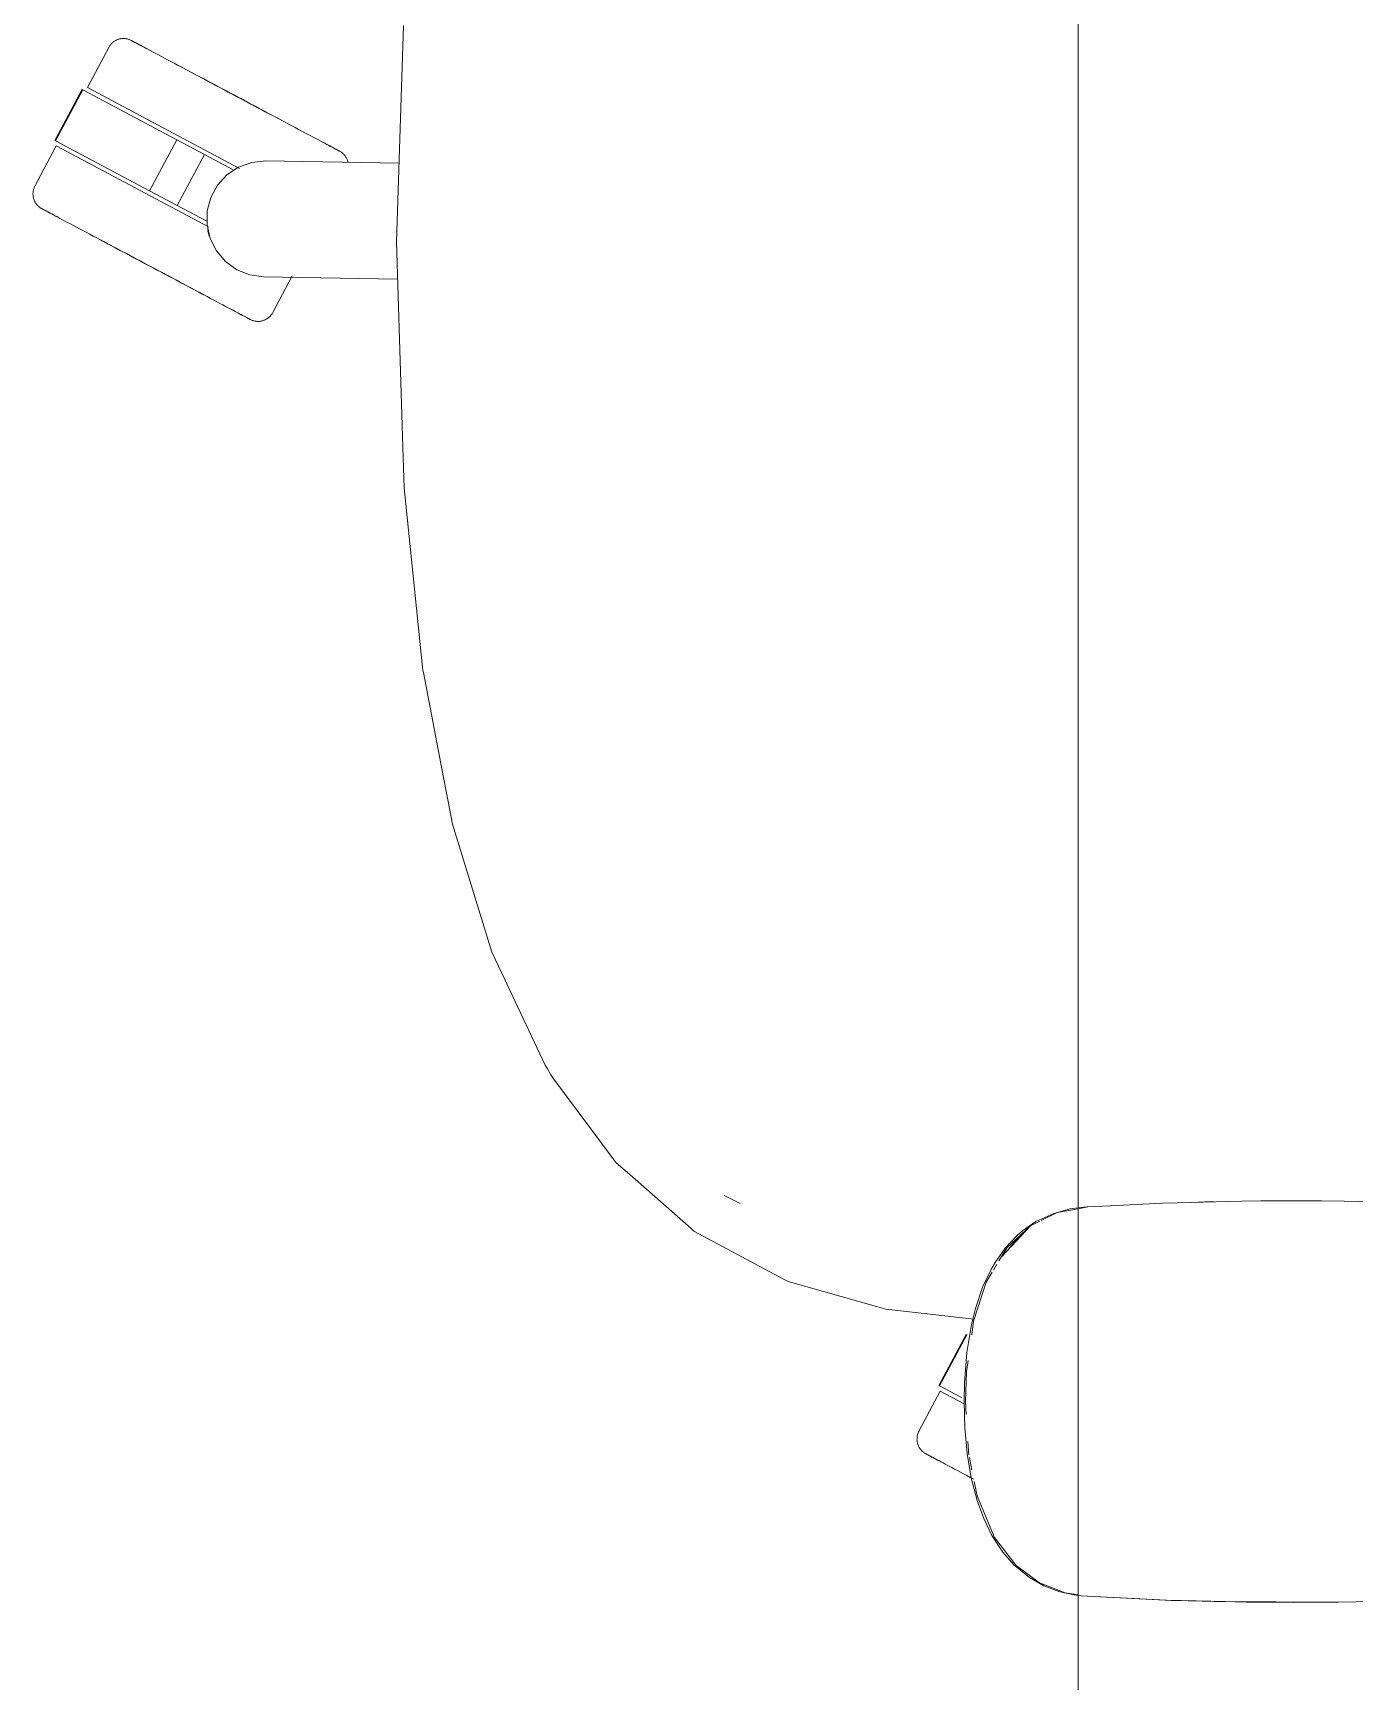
# Model space of a CAD drawing. Header units: millimetres. Extents: x 79795 to 317870, y -36033 to 97293.
# Drawn here: x 168351.4 to 168670.3, y 18240.3 to 18638.1 of the extents above; entities that cross this region are included whole.
import ezdxf

# ---------------------------------------------------------------- set-up
doc = ezdxf.new("R2010")
doc.units = ezdxf.units.MM
doc.header["$MEASUREMENT"] = 0
doc.layers.add('G-IMPT', color=8, linetype='CONTINUOUS', lineweight=9)
doc.layers.add('I-FURN', color=8, linetype='CONTINUOUS', lineweight=9)

msp = doc.modelspace()

# ---------------------------------------------------------------- linework, layer by layer
at = {"layer": 'G-IMPT'}
for p, q in [((168440.85, 18639.87), (168439.15, 18587.69)), ((168439.15, 18587.69), (168440.77, 18535.53)), ((168440.77, 18535.53), (168440.99, 18528.27)), ((168441.72, 18521.2), (168440.99, 18528.27)), ((168445.54, 18484.21), (168441.72, 18521.2)), ((168445.54, 18484.21), (168445.63, 18483.75)), ((168450.5, 18458.37), (168445.63, 18483.75)), ((168450.5, 18458.37), (168451.21, 18454.7)), ((168452.66, 18447.1), (168451.21, 18454.7)), ((168456.86, 18433.49), (168452.66, 18447.1)), ((168462.18, 18416.22), (168456.86, 18433.49)), ((168462.18, 18416.22), (168465.37, 18409.46)), ((168465.8, 18408.54), (168465.37, 18409.46)), ((168475.07, 18388.9), (168465.8, 18408.54)), ((168475.07, 18388.9), (168475.49, 18388.19)), ((168476.43, 18386.61), (168475.49, 18388.19)), ((168476.89, 18385.84), (168476.43, 18386.61)), ((168476.89, 18385.84), (168491.46, 18366.34)), ((168491.46, 18366.34), (168492.19, 18365.38)), ((168495.44, 18362.51), (168492.19, 18365.38)), ((168495.44, 18362.51), (168510.23, 18349.49)), ((168518.2, 18357.51), (168522.09, 18355.55)), ((168518.2, 18357.51), (168520.49, 18356.33)), ((168520.49, 18356.33), (168522.09, 18355.55)), ((168611.43, 18355.01), (168623.99, 18355.62)), ((168627.53, 18355.74), (168623.99, 18355.62)), ((168643.2, 18356.12), (168627.53, 18355.74)), ((168630.93, 18355.8), (168634.26, 18355.95)), ((168636.48, 18355.95), (168634.26, 18355.95)), ((168643.2, 18356.12), (168647.72, 18356.17)), ((168647.72, 18356.17), (168662.43, 18356.17)), ((168667.9, 18356.1), (168662.43, 18356.17)), ((168667.9, 18356.1), (168680.21, 18355.8)), ((168593.48, 18351.17), (168597.8, 18353.16)), ((168594.75, 18351.43), (168598.64, 18353.35)), ((168601.76, 18354.22), (168597.8, 18353.16)), ((168598.64, 18353.35), (168603.69, 18354.29)), ((168603.69, 18354.46), (168601.76, 18354.22)), ((168603.69, 18354.29), (168605.99, 18354.72)), ((168605.76, 18354.72), (168603.69, 18354.46)), ((168611.43, 18355.01), (168605.76, 18354.72)), ((168510.23, 18349.49), (168510.9, 18348.9)), ((168521.33, 18343.32), (168510.9, 18348.9)), ((168585.25, 18342.75), (168592.15, 18350.15)), ((168588.94, 18347.83), (168586.07, 18344.79)), ((168586.44, 18344.84), (168592.15, 18350.15)), ((168586.66, 18344.38), (168589.74, 18347.91)), ((168588.94, 18347.83), (168590.26, 18348.97)), ((168592.15, 18350.15), (168589.74, 18347.91)), ((168593.48, 18351.17), (168590.26, 18348.97)), ((168594.39, 18351.25), (168592.15, 18350.15)), ((168586.07, 18344.79), (168583.62, 18341.33)), ((168584.56, 18341.69), (168586.44, 18344.84)), ((168585.25, 18342.75), (168586.53, 18344.22)), ((168532.57, 18337.31), (168521.33, 18343.32)), ((168580.61, 18335.32), (168582.82, 18339.96)), ((168582.82, 18339.96), (168583.62, 18341.33)), ((168583.22, 18339.46), (168584.08, 18340.9)), ((168533.68, 18336.71), (168532.57, 18337.31)), ((168555.03, 18330.7), (168533.68, 18336.71)), ((168578.45, 18327.15), (168581.48, 18336.54)), ((168581.48, 18336.54), (168582.94, 18338.99)), ((168578.87, 18330.23), (168580.61, 18335.32)), ((168555.03, 18330.7), (168557.29, 18330.07)), ((168578.57, 18327.65), (168557.29, 18330.07)), ((168578.87, 18330.23), (168577.9, 18326.31)), ((168577.9, 18326.31), (168576.78, 18319.55)), ((168577.98, 18323.86), (168578.45, 18327.15)), ((168576.2, 18312.23), (168576.78, 18319.55)), ((168576.72, 18314.89), (168577.11, 18317.67)), ((168576.2, 18312.23), (168576.12, 18307.72)), ((168576.72, 18314.89), (168576.49, 18307.72)), ((168576.12, 18307.72), (168576.3, 18301.38)), ((168576.68, 18304.61), (168576.49, 18307.72)), ((168576.86, 18295.23), (168576.3, 18301.38)), ((168577.28, 18294.9), (168577.08, 18298.1)), ((168576.86, 18295.23), (168577.86, 18289.3)), ((168578.04, 18291.15), (168577.42, 18294.2)), ((168579.29, 18283.82), (168577.86, 18289.3)), ((168579.32, 18284.94), (168578.61, 18288.4)), ((168579.32, 18284.94), (168581.64, 18279.31)), ((168579.29, 18283.82), (168580.88, 18279.49)), ((168582.86, 18275.41), (168580.88, 18279.49)), ((168583.48, 18274.92), (168581.64, 18279.31)), ((168582.86, 18275.41), (168585.51, 18271.37)), ((168588.7, 18268.13), (168583.48, 18274.92)), ((168585.51, 18271.37), (168588.18, 18268.33)), ((168591.92, 18265.25), (168588.18, 18268.33)), ((168594.32, 18263.96), (168588.7, 18268.13)), ((168595.35, 18263.29), (168591.92, 18265.25)), ((168600.52, 18261.55), (168594.32, 18263.96)), ((168595.35, 18263.29), (168599, 18261.9)), ((168600.34, 18261.53), (168599, 18261.9)), ((168600.34, 18261.53), (168602.74, 18261.09)), ((168600.52, 18261.55), (168603.69, 18261.07)), ((168604.38, 18260.84), (168602.74, 18261.09)), ((168624.96, 18259.79), (168604.38, 18260.84)), ((168626.17, 18259.75), (168604.38, 18260.84)), ((168604.38, 18260.84), (168605.99, 18260.72)), ((168626.17, 18259.75), (168605.99, 18260.72)), ((168646.36, 18259.28), (168624.96, 18259.79)), ((168636.52, 18259.44), (168624.96, 18259.79)), ((168624.96, 18259.79), (168626.17, 18259.75)), ((168646.36, 18259.28), (168626.17, 18259.75)), ((168666.54, 18259.33), (168636.52, 18259.44)), ((168646.36, 18259.28), (168636.52, 18259.44)), ((168636.52, 18259.44), (168655.75, 18259.24)), ((168644.32, 18259.3), (168642.41, 18259.37)), ((168647.26, 18259.33), (168644.32, 18259.3)), ((168666.54, 18259.33), (168646.36, 18259.28)), ((168666.54, 18259.33), (168655.75, 18259.24)), ((168666.54, 18259.33), (168674.96, 18259.49))]:
    msp.add_line(p, q, dxfattribs=at)
at = {"layer": 'I-FURN'}
for p, q in [((168603.69, 17787.72), (168603.69, 19387.72)), ((168603.69, 19387.72), (168603.69, 17787.72)), ((168369.7, 18634.62), (168364.55, 18624.93)), ((168369.7, 18634.62), (168369.78, 18634.76)), ((168369.78, 18634.76), (168369.86, 18634.9)), ((168369.86, 18634.9), (168369.95, 18635.03)), ((168369.95, 18635.03), (168370.05, 18635.16)), ((168370.05, 18635.16), (168370.15, 18635.29)), ((168370.15, 18635.29), (168370.25, 18635.41)), ((168370.25, 18635.41), (168370.36, 18635.53)), ((168370.36, 18635.53), (168370.47, 18635.64)), ((168370.47, 18635.64), (168370.59, 18635.75)), ((168370.59, 18635.75), (168370.72, 18635.86)), ((168370.72, 18635.86), (168370.84, 18635.95)), ((168370.84, 18635.95), (168370.97, 18636.05)), ((168370.97, 18636.05), (168371.11, 18636.14)), ((168371.11, 18636.14), (168371.25, 18636.22)), ((168371.25, 18636.22), (168371.39, 18636.3)), ((168371.39, 18636.3), (168371.53, 18636.37)), ((168371.53, 18636.37), (168371.68, 18636.44)), ((168371.68, 18636.44), (168371.83, 18636.5)), ((168371.83, 18636.5), (168371.98, 18636.55)), ((168371.98, 18636.55), (168372.14, 18636.6)), ((168372.14, 18636.6), (168372.29, 18636.64)), ((168372.29, 18636.64), (168372.45, 18636.67)), ((168372.45, 18636.67), (168372.61, 18636.7)), ((168372.61, 18636.7), (168372.77, 18636.73)), ((168372.77, 18636.73), (168372.93, 18636.74)), ((168372.93, 18636.74), (168373.09, 18636.75)), ((168373.09, 18636.75), (168373.25, 18636.76)), ((168373.25, 18636.76), (168373.41, 18636.75)), ((168373.41, 18636.75), (168373.57, 18636.74)), ((168373.57, 18636.74), (168373.73, 18636.73)), ((168373.73, 18636.73), (168373.89, 18636.71)), ((168373.89, 18636.71), (168374.05, 18636.68)), ((168374.05, 18636.68), (168374.21, 18636.64)), ((168374.21, 18636.64), (168374.36, 18636.6)), ((168374.36, 18636.6), (168374.52, 18636.55)), ((168374.52, 18636.55), (168374.67, 18636.5)), ((168374.67, 18636.5), (168374.82, 18636.44)), ((168374.82, 18636.44), (168374.97, 18636.38)), ((168374.97, 18636.38), (168375.11, 18636.31)), ((168375.11, 18636.31), (168375.15, 18636.29)), ((168375.15, 18636.29), (168375.17, 18636.27)), ((168375.16, 18636.28), (168375.15, 18636.29)), ((168375.2, 18636.26), (168375.16, 18636.28)), ((168375.17, 18636.27), (168375.23, 18636.24)), ((168375.28, 18636.22), (168375.2, 18636.26)), ((168375.23, 18636.24), (168375.33, 18636.19)), ((168375.4, 18636.15), (168375.28, 18636.22)), ((168375.33, 18636.19), (168375.47, 18636.11)), ((168375.56, 18636.07), (168375.4, 18636.15)), ((168375.47, 18636.11), (168375.65, 18636.02)), ((168375.76, 18635.96), (168375.56, 18636.07)), ((168375.65, 18636.02), (168375.87, 18635.9)), ((168376, 18635.83), (168375.76, 18635.96)), ((168375.87, 18635.9), (168376.13, 18635.76)), ((168376.28, 18635.68), (168376, 18635.83)), ((168376.13, 18635.76), (168376.43, 18635.61)), ((168376.6, 18635.51), (168376.28, 18635.68)), ((168376.43, 18635.61), (168376.76, 18635.43)), ((168376.96, 18635.32), (168376.6, 18635.51)), ((168376.76, 18635.43), (168377.13, 18635.23)), ((168377.35, 18635.11), (168376.96, 18635.32)), ((168377.13, 18635.23), (168377.54, 18635.01)), ((168377.78, 18634.89), (168377.35, 18635.11)), ((168377.54, 18635.01), (168377.99, 18634.77)), ((168378.25, 18634.64), (168377.78, 18634.89)), ((168377.99, 18634.77), (168378.47, 18634.52)), ((168378.75, 18634.37), (168378.25, 18634.64)), ((168378.47, 18634.52), (168378.99, 18634.24)), ((168379.28, 18634.09), (168378.75, 18634.37)), ((168378.99, 18634.24), (168379.54, 18633.95)), ((168379.85, 18633.79), (168379.28, 18634.09)), ((168379.54, 18633.95), (168380.12, 18633.64)), ((168380.45, 18633.47), (168379.85, 18633.79)), ((168381.09, 18633.13), (168380.45, 18633.47)), ((168381.75, 18632.78), (168381.09, 18633.13)), ((168382.44, 18632.41), (168381.75, 18632.78)), ((168383.17, 18632.02), (168382.44, 18632.41)), ((168383.92, 18631.62), (168383.17, 18632.02)), ((168384.69, 18631.21), (168383.92, 18631.62)), ((168385.49, 18630.79), (168384.69, 18631.21)), ((168386.32, 18630.35), (168385.49, 18630.79)), ((168385.87, 18630.58), (168386.71, 18630.14)), ((168387.17, 18629.9), (168386.32, 18630.35)), ((168386.71, 18630.14), (168387.56, 18629.69)), ((168388.03, 18629.43), (168387.17, 18629.9)), ((168387.56, 18629.69), (168388.44, 18629.22)), ((168388.92, 18628.96), (168388.03, 18629.43)), ((168388.44, 18629.22), (168389.34, 18628.74)), ((168389.83, 18628.48), (168388.92, 18628.96)), ((168389.34, 18628.74), (168390.25, 18628.26)), ((168390.75, 18627.99), (168389.83, 18628.48)), ((168390.25, 18628.26), (168391.18, 18627.76)), ((168391.69, 18627.49), (168390.75, 18627.99)), ((168391.18, 18627.76), (168392.12, 18627.26)), ((168392.64, 18626.99), (168391.69, 18627.49)), ((168392.12, 18627.26), (168393.08, 18626.75)), ((168393.6, 18626.47), (168392.64, 18626.99)), ((168393.08, 18626.75), (168394.05, 18626.24)), ((168394.58, 18625.96), (168393.6, 18626.47)), ((168394.05, 18626.24), (168395.03, 18625.72)), ((168363.26, 18624.49), (168356.68, 18612.13)), ((168356.85, 18612.04), (168363.43, 18624.4)), ((168363.43, 18624.4), (168386.13, 18612.32)), ((168401.3, 18605.39), (168364.55, 18624.93)), ((168395.56, 18625.43), (168394.58, 18625.96)), ((168395.03, 18625.72), (168396.01, 18625.19)), ((168396.55, 18624.91), (168395.56, 18625.43)), ((168396.01, 18625.19), (168397.01, 18624.66)), ((168397.55, 18624.38), (168396.55, 18624.91)), ((168397.01, 18624.66), (168398.01, 18624.13)), ((168398.55, 18623.84), (168397.55, 18624.38)), ((168398.01, 18624.13), (168399.01, 18623.6)), ((168399.55, 18623.31), (168398.55, 18623.84)), ((168399.01, 18623.6), (168400.02, 18623.06)), ((168400.56, 18622.78), (168399.55, 18623.31)), ((168400.02, 18623.06), (168401.02, 18622.53)), ((168401.56, 18622.24), (168400.56, 18622.78)), ((168401.02, 18622.53), (168402.03, 18622)), ((168402.57, 18621.71), (168401.56, 18622.24)), ((168402.03, 18622), (168403.03, 18621.46)), ((168403.57, 18621.18), (168402.57, 18621.71)), ((168403.03, 18621.46), (168404.02, 18620.93)), ((168404.56, 18620.65), (168403.57, 18621.18)), ((168404.02, 18620.93), (168405.01, 18620.41)), ((168405.55, 18620.12), (168404.56, 18620.65)), ((168405.01, 18620.41), (168406, 18619.88)), ((168406.53, 18619.6), (168405.55, 18620.12)), ((168406, 18619.88), (168406.97, 18619.36)), ((168407.49, 18619.09), (168406.53, 18619.6)), ((168406.97, 18619.36), (168407.94, 18618.85)), ((168408.45, 18618.58), (168407.49, 18619.09)), ((168407.94, 18618.85), (168408.89, 18618.35)), ((168409.4, 18618.08), (168408.45, 18618.58)), ((168408.89, 18618.35), (168409.83, 18617.85)), ((168410.33, 18617.58), (168409.4, 18618.08)), ((168409.83, 18617.85), (168410.75, 18617.36)), ((168411.24, 18617.1), (168410.33, 18617.58)), ((168410.75, 18617.36), (168411.65, 18616.88)), ((168412.13, 18616.62), (168411.24, 18617.1)), ((168413.01, 18616.15), (168412.13, 18616.62)), ((168413.87, 18615.7), (168413.01, 18616.15)), ((168414.7, 18615.25), (168413.87, 18615.7)), ((168415.52, 18614.82), (168414.7, 18615.25)), ((168416.3, 18614.4), (168415.52, 18614.82)), ((168417.07, 18614), (168416.3, 18614.4)), ((168357.04, 18610.81), (168351.89, 18601.12)), ((168379.56, 18599.96), (168356.85, 18612.04)), ((168393.76, 18591.28), (168357.04, 18610.81)), ((168379.56, 18599.96), (168386.13, 18612.32)), ((168386.13, 18612.32), (168392.78, 18608.79)), ((168417.8, 18613.61), (168417.07, 18614)), ((168418.51, 18613.23), (168417.8, 18613.61)), ((168419.19, 18612.87), (168418.51, 18613.23)), ((168419.83, 18612.53), (168419.19, 18612.87)), ((168420.45, 18612.2), (168419.83, 18612.53)), ((168421.03, 18611.89), (168420.45, 18612.2)), ((168420.72, 18612.05), (168421.29, 18611.75)), ((168421.58, 18611.6), (168421.03, 18611.89)), ((168421.29, 18611.75), (168421.83, 18611.47)), ((168422.1, 18611.32), (168421.58, 18611.6)), ((168421.83, 18611.47), (168422.33, 18611.2)), ((168422.58, 18611.06), (168422.1, 18611.32)), ((168422.33, 18611.2), (168422.79, 18610.95)), ((168423.03, 18610.83), (168422.58, 18611.06)), ((168422.79, 18610.95), (168423.22, 18610.72)), ((168423.44, 18610.61), (168423.03, 18610.83)), ((168423.22, 18610.72), (168423.62, 18610.52)), ((168423.81, 18610.41), (168423.44, 18610.61)), ((168423.62, 18610.52), (168423.97, 18610.33)), ((168424.15, 18610.23), (168423.81, 18610.41)), ((168423.97, 18610.33), (168424.29, 18610.16)), ((168424.45, 18610.07), (168424.15, 18610.23)), ((168424.29, 18610.16), (168424.57, 18610.01)), ((168386.2, 18596.43), (168392.78, 18608.79)), ((168392.78, 18608.79), (168399.92, 18604.99)), ((168401.05, 18605.72), (168404.22, 18606.86)), ((168404.22, 18606.86), (168407.58, 18607.21)), ((168407.58, 18607.21), (168439.77, 18606.65)), ((168424.7, 18609.94), (168424.45, 18610.07)), ((168424.57, 18610.01), (168424.81, 18609.88)), ((168424.92, 18609.82), (168424.7, 18609.94)), ((168424.81, 18609.88), (168425.01, 18609.77)), ((168425.1, 18609.72), (168424.92, 18609.82)), ((168425.01, 18609.77), (168425.17, 18609.69)), ((168425.24, 18609.65), (168425.1, 18609.72)), ((168425.17, 18609.69), (168425.29, 18609.62)), ((168425.34, 18609.6), (168425.24, 18609.65)), ((168425.29, 18609.62), (168425.38, 18609.58)), ((168425.4, 18609.56), (168425.34, 18609.6)), ((168425.38, 18609.58), (168425.42, 18609.56)), ((168425.42, 18609.55), (168425.4, 18609.56)), ((168425.42, 18609.56), (168425.42, 18609.55)), ((168425.42, 18609.55), (168425.57, 18609.48)), ((168425.57, 18609.48), (168425.7, 18609.39)), ((168425.7, 18609.39), (168425.84, 18609.3)), ((168425.84, 18609.3), (168425.97, 18609.21)), ((168425.97, 18609.21), (168426.09, 18609.11)), ((168426.09, 18609.11), (168426.22, 18609)), ((168426.22, 18609), (168426.33, 18608.89)), ((168426.33, 18608.89), (168426.45, 18608.78)), ((168426.45, 18608.78), (168426.56, 18608.66)), ((168426.56, 18608.66), (168426.66, 18608.54)), ((168426.66, 18608.54), (168426.76, 18608.41)), ((168426.76, 18608.41), (168426.85, 18608.28)), ((168426.85, 18608.28), (168426.94, 18608.14)), ((168426.94, 18608.14), (168427.03, 18608.01)), ((168427.03, 18608.01), (168427.1, 18607.86)), ((168427.1, 18607.86), (168427.17, 18607.72)), ((168427.17, 18607.72), (168427.24, 18607.57)), ((168427.24, 18607.57), (168427.3, 18607.42)), ((168427.3, 18607.42), (168427.36, 18607.27)), ((168427.36, 18607.27), (168427.4, 18607.12)), ((168427.4, 18607.12), (168427.44, 18606.96)), ((168427.44, 18606.96), (168427.48, 18606.8)), ((168395.96, 18601.37), (168398.24, 18603.85)), ((168398.24, 18603.85), (168401.05, 18605.72)), ((168351.42, 18599.38), (168351.43, 18599.54)), ((168351.42, 18599.22), (168351.42, 18599.38)), ((168351.42, 18599.06), (168351.42, 18599.22)), ((168351.43, 18598.9), (168351.42, 18599.06)), ((168351.43, 18599.54), (168351.44, 18599.7)), ((168351.45, 18598.74), (168351.43, 18598.9)), ((168351.44, 18599.7), (168351.47, 18599.86)), ((168351.47, 18598.58), (168351.45, 18598.74)), ((168351.47, 18599.86), (168351.49, 18600.02)), ((168351.5, 18598.42), (168351.47, 18598.58)), ((168351.49, 18600.02), (168351.53, 18600.18)), ((168351.53, 18598.26), (168351.5, 18598.42)), ((168351.53, 18600.18), (168351.57, 18600.33)), ((168351.58, 18598.11), (168351.53, 18598.26)), ((168351.57, 18600.33), (168351.62, 18600.49)), ((168351.62, 18600.49), (168351.67, 18600.64)), ((168351.67, 18600.64), (168351.73, 18600.79)), ((168351.73, 18600.79), (168351.8, 18600.94)), ((168351.8, 18600.94), (168351.87, 18601.08)), ((168351.87, 18601.08), (168351.89, 18601.12)), ((168386.2, 18596.43), (168379.56, 18599.96)), ((168393.48, 18595.15), (168394.34, 18598.41)), ((168394.34, 18598.41), (168395.96, 18601.37)), ((168351.62, 18597.95), (168351.58, 18598.11)), ((168351.68, 18597.8), (168351.62, 18597.95)), ((168351.74, 18597.65), (168351.68, 18597.8)), ((168351.8, 18597.5), (168351.74, 18597.65)), ((168351.88, 18597.36), (168351.8, 18597.5)), ((168351.95, 18597.22), (168351.88, 18597.36)), ((168352.04, 18597.08), (168351.95, 18597.22)), ((168352.12, 18596.95), (168352.04, 18597.08)), ((168352.22, 18596.81), (168352.12, 18596.95)), ((168352.32, 18596.69), (168352.22, 18596.81)), ((168352.42, 18596.56), (168352.32, 18596.69)), ((168352.53, 18596.45), (168352.42, 18596.56)), ((168352.64, 18596.33), (168352.53, 18596.45)), ((168352.76, 18596.22), (168352.64, 18596.33)), ((168352.88, 18596.12), (168352.76, 18596.22)), ((168353.01, 18596.02), (168352.88, 18596.12)), ((168353.14, 18595.92), (168353.01, 18596.02)), ((168353.28, 18595.83), (168353.14, 18595.92)), ((168353.41, 18595.75), (168353.28, 18595.83)), ((168353.55, 18595.67), (168353.41, 18595.75)), ((168353.56, 18595.67), (168353.55, 18595.67)), ((168353.55, 18595.67), (168353.57, 18595.66)), ((168353.6, 18595.64), (168353.56, 18595.67)), ((168353.57, 18595.66), (168353.63, 18595.63)), ((168353.68, 18595.6), (168353.6, 18595.64)), ((168353.63, 18595.63), (168353.73, 18595.57)), ((168353.81, 18595.54), (168353.68, 18595.6)), ((168353.73, 18595.57), (168353.88, 18595.5)), ((168353.97, 18595.45), (168353.81, 18595.54)), ((168353.88, 18595.5), (168354.06, 18595.4)), ((168354.17, 18595.34), (168353.97, 18595.45)), ((168354.06, 18595.4), (168354.27, 18595.29)), ((168354.41, 18595.21), (168354.17, 18595.34)), ((168354.27, 18595.29), (168354.53, 18595.15)), ((168354.69, 18595.07), (168354.41, 18595.21)), ((168354.53, 18595.15), (168354.83, 18594.99)), ((168355.01, 18594.9), (168354.69, 18595.07)), ((168354.83, 18594.99), (168355.17, 18594.81)), ((168355.36, 18594.71), (168355.01, 18594.9)), ((168355.17, 18594.81), (168355.54, 18594.61)), ((168355.76, 18594.5), (168355.36, 18594.71)), ((168355.54, 18594.61), (168355.95, 18594.4)), ((168356.18, 18594.27), (168355.76, 18594.5)), ((168355.95, 18594.4), (168356.39, 18594.16)), ((168356.65, 18594.02), (168356.18, 18594.27)), ((168393.35, 18592.63), (168386.2, 18596.43)), ((168393.42, 18591.77), (168393.48, 18595.15)), ((168356.39, 18594.16), (168356.88, 18593.9)), ((168357.15, 18593.76), (168356.65, 18594.02)), ((168356.88, 18593.9), (168357.39, 18593.63)), ((168357.69, 18593.47), (168357.15, 18593.76)), ((168357.39, 18593.63), (168357.94, 18593.33)), ((168358.26, 18593.17), (168357.69, 18593.47)), ((168357.94, 18593.33), (168358.53, 18593.02)), ((168358.53, 18593.02), (168359.15, 18592.7)), ((168359.15, 18592.7), (168359.79, 18592.35)), ((168359.79, 18592.35), (168360.47, 18591.99)), ((168360.47, 18591.99), (168361.18, 18591.62)), ((168361.18, 18591.62), (168361.91, 18591.22)), ((168361.91, 18591.22), (168362.68, 18590.82)), ((168362.68, 18590.82), (168363.46, 18590.4)), ((168363.46, 18590.4), (168364.27, 18589.97)), ((168394.17, 18588.49), (168393.42, 18591.77)), ((168364.27, 18589.97), (168365.11, 18589.53)), ((168365.11, 18589.53), (168365.97, 18589.07)), ((168365.97, 18589.07), (168366.84, 18588.6)), ((168366.84, 18588.6), (168367.74, 18588.13)), ((168368.23, 18587.87), (168367.32, 18588.35)), ((168367.74, 18588.13), (168368.65, 18587.64)), ((168369.15, 18587.38), (168368.23, 18587.87)), ((168368.65, 18587.64), (168369.58, 18587.15)), ((168370.09, 18586.88), (168369.15, 18587.38)), ((168369.58, 18587.15), (168370.53, 18586.64)), ((168371.04, 18586.37), (168370.09, 18586.88)), ((168370.53, 18586.64), (168371.48, 18586.14)), ((168372.01, 18585.86), (168371.04, 18586.37)), ((168395.68, 18585.47), (168394.17, 18588.49)), ((168371.48, 18586.14), (168372.45, 18585.62)), ((168372.98, 18585.34), (168372.01, 18585.86)), ((168372.45, 18585.62), (168373.43, 18585.1)), ((168373.96, 18584.82), (168372.98, 18585.34)), ((168373.43, 18585.1), (168374.42, 18584.58)), ((168374.95, 18584.29), (168373.96, 18584.82)), ((168374.42, 18584.58), (168375.41, 18584.05)), ((168375.95, 18583.76), (168374.95, 18584.29)), ((168375.41, 18584.05), (168376.41, 18583.52)), ((168376.95, 18583.23), (168375.95, 18583.76)), ((168376.41, 18583.52), (168377.41, 18582.98)), ((168377.96, 18582.69), (168376.95, 18583.23)), ((168377.41, 18582.98), (168378.42, 18582.45)), ((168378.96, 18582.16), (168377.96, 18582.69)), ((168378.42, 18582.45), (168379.43, 18581.91)), ((168397.87, 18582.91), (168395.68, 18585.47)), ((168400.62, 18580.94), (168397.87, 18582.91)), ((168379.97, 18581.63), (168378.96, 18582.16)), ((168379.43, 18581.91), (168380.43, 18581.38)), ((168380.97, 18581.09), (168379.97, 18581.63)), ((168380.43, 18581.38), (168381.43, 18580.85)), ((168381.97, 18580.56), (168380.97, 18581.09)), ((168381.43, 18580.85), (168382.43, 18580.32)), ((168382.96, 18580.03), (168381.97, 18580.56)), ((168382.43, 18580.32), (168383.42, 18579.79)), ((168383.95, 18579.51), (168382.96, 18580.03)), ((168383.42, 18579.79), (168384.4, 18579.27)), ((168384.93, 18578.99), (168383.95, 18579.51)), ((168384.4, 18579.27), (168385.38, 18578.75)), ((168385.9, 18578.47), (168384.93, 18578.99)), ((168385.38, 18578.75), (168386.34, 18578.24)), ((168386.86, 18577.96), (168385.9, 18578.47)), ((168403.75, 18579.69), (168400.62, 18580.94)), ((168407.09, 18579.23), (168403.75, 18579.69)), ((168439.43, 18578.66), (168407.09, 18579.23)), ((168409.28, 18570.6), (168413.98, 18579.45)), ((168386.34, 18578.24), (168387.29, 18577.73)), ((168387.8, 18577.46), (168386.86, 18577.96)), ((168387.29, 18577.73), (168388.23, 18577.23)), ((168388.73, 18576.97), (168387.8, 18577.46)), ((168388.23, 18577.23), (168389.15, 18576.74)), ((168389.64, 18576.48), (168388.73, 18576.97)), ((168389.15, 18576.74), (168390.06, 18576.26)), ((168390.54, 18576), (168389.64, 18576.48)), ((168390.06, 18576.26), (168390.95, 18575.79)), ((168391.42, 18575.54), (168390.54, 18576)), ((168390.95, 18575.79), (168391.81, 18575.33)), ((168392.27, 18575.08), (168391.42, 18575.54)), ((168391.81, 18575.33), (168392.66, 18574.88)), ((168393.11, 18574.64), (168392.27, 18575.08)), ((168392.66, 18574.88), (168393.48, 18574.44)), ((168393.48, 18574.44), (168394.29, 18574.01)), ((168394.29, 18574.01), (168395.06, 18573.6)), ((168395.06, 18573.6), (168395.81, 18573.2)), ((168395.81, 18573.2), (168396.53, 18572.82)), ((168396.53, 18572.82), (168397.23, 18572.45)), ((168397.23, 18572.45), (168397.89, 18572.09)), ((168397.89, 18572.09), (168398.52, 18571.76)), ((168398.52, 18571.76), (168399.13, 18571.44)), ((168399.44, 18571.27), (168398.85, 18571.58)), ((168399.13, 18571.44), (168399.7, 18571.14)), ((168399.99, 18570.98), (168399.44, 18571.27)), ((168399.7, 18571.14), (168400.23, 18570.85)), ((168400.51, 18570.7), (168399.99, 18570.98)), ((168400.23, 18570.85), (168400.73, 18570.58)), ((168400.99, 18570.45), (168400.51, 18570.7)), ((168400.73, 18570.58), (168401.2, 18570.34)), ((168401.43, 18570.21), (168400.99, 18570.45)), ((168409.2, 18570.46), (168409.12, 18570.33)), ((168409.28, 18570.6), (168409.2, 18570.46)), ((168401.2, 18570.34), (168401.63, 18570.11)), ((168401.84, 18569.99), (168401.43, 18570.21)), ((168401.63, 18570.11), (168402.02, 18569.9)), ((168402.22, 18569.79), (168401.84, 18569.99)), ((168402.02, 18569.9), (168402.38, 18569.71)), ((168402.55, 18569.62), (168402.22, 18569.79)), ((168402.38, 18569.71), (168402.69, 18569.54)), ((168402.85, 18569.46), (168402.55, 18569.62)), ((168402.69, 18569.54), (168402.97, 18569.39)), ((168403.11, 18569.32), (168402.85, 18569.46)), ((168402.97, 18569.39), (168403.21, 18569.26)), ((168403.33, 18569.2), (168403.11, 18569.32)), ((168403.21, 18569.26), (168403.42, 18569.16)), ((168403.51, 18569.11), (168403.33, 18569.2)), ((168403.42, 18569.16), (168403.58, 18569.07)), ((168403.65, 18569.03), (168403.51, 18569.11)), ((168403.58, 18569.07), (168403.7, 18569.01)), ((168403.75, 18568.98), (168403.65, 18569.03)), ((168403.7, 18569.01), (168403.78, 18568.96)), ((168403.81, 18568.95), (168403.75, 18568.98)), ((168403.78, 18568.96), (168403.82, 18568.94)), ((168403.83, 18568.94), (168403.81, 18568.95)), ((168403.82, 18568.94), (168403.83, 18568.94)), ((168403.87, 18568.92), (168403.83, 18568.94)), ((168404.01, 18568.85), (168403.87, 18568.92)), ((168404.16, 18568.78), (168404.01, 18568.85)), ((168404.31, 18568.72), (168404.16, 18568.78)), ((168404.46, 18568.67), (168404.31, 18568.72)), ((168404.62, 18568.62), (168404.46, 18568.67)), ((168404.77, 18568.58), (168404.62, 18568.62)), ((168404.93, 18568.54), (168404.77, 18568.58)), ((168405.09, 18568.52), (168404.93, 18568.54)), ((168405.25, 18568.49), (168405.09, 18568.52)), ((168405.41, 18568.48), (168405.25, 18568.49)), ((168405.57, 18568.47), (168405.41, 18568.48)), ((168405.73, 18568.47), (168405.57, 18568.47)), ((168405.89, 18568.47), (168405.73, 18568.47)), ((168406.05, 18568.48), (168405.89, 18568.47)), ((168406.21, 18568.5), (168406.05, 18568.48)), ((168406.37, 18568.52), (168406.21, 18568.5)), ((168406.53, 18568.55), (168406.37, 18568.52)), ((168406.69, 18568.58), (168406.53, 18568.55)), ((168406.84, 18568.63), (168406.69, 18568.58)), ((168407, 18568.67), (168406.84, 18568.63)), ((168407.15, 18568.73), (168407, 18568.67)), ((168407.3, 18568.79), (168407.15, 18568.73)), ((168407.44, 18568.85), (168407.3, 18568.79)), ((168407.59, 18568.93), (168407.44, 18568.85)), ((168407.73, 18569), (168407.59, 18568.93)), ((168407.87, 18569.09), (168407.73, 18569)), ((168408, 18569.18), (168407.87, 18569.09)), ((168408.13, 18569.27), (168408, 18569.18)), ((168408.26, 18569.37), (168408.13, 18569.27)), ((168408.38, 18569.47), (168408.26, 18569.37)), ((168408.5, 18569.58), (168408.38, 18569.47)), ((168408.62, 18569.69), (168408.5, 18569.58)), ((168408.73, 18569.81), (168408.62, 18569.69)), ((168408.83, 18569.94), (168408.73, 18569.81)), ((168408.93, 18570.06), (168408.83, 18569.94)), ((168409.03, 18570.19), (168408.93, 18570.06)), ((168409.12, 18570.33), (168409.03, 18570.19)), ((168576.61, 18323.94), (168570.04, 18311.58)), ((168570.21, 18311.49), (168576.78, 18323.85)), ((168576.78, 18323.85), (168576.88, 18323.8)), ((168570.4, 18310.26), (168565.25, 18300.57)), ((168575.5, 18308.68), (168570.21, 18311.49)), ((168576.03, 18307.27), (168570.4, 18310.26)), ((168564.93, 18299.79), (168564.98, 18299.94)), ((168564.98, 18299.94), (168565.03, 18300.09)), ((168565.03, 18300.09), (168565.09, 18300.24)), ((168565.09, 18300.24), (168565.15, 18300.39)), ((168565.15, 18300.39), (168565.23, 18300.54)), ((168565.23, 18300.54), (168565.25, 18300.57)), ((168564.77, 18298.67), (168564.78, 18298.84)), ((168564.78, 18298.51), (168564.77, 18298.67)), ((168564.78, 18298.84), (168564.79, 18299)), ((168564.79, 18298.35), (168564.78, 18298.51)), ((168564.79, 18299), (168564.8, 18299.16)), ((168564.8, 18298.19), (168564.79, 18298.35)), ((168564.8, 18299.16), (168564.82, 18299.32)), ((168564.83, 18298.03), (168564.8, 18298.19)), ((168564.82, 18299.32), (168564.85, 18299.47)), ((168564.86, 18297.87), (168564.83, 18298.03)), ((168564.85, 18299.47), (168564.89, 18299.63)), ((168564.89, 18297.72), (168564.86, 18297.87)), ((168564.89, 18299.63), (168564.93, 18299.79)), ((168564.93, 18297.56), (168564.89, 18297.72)), ((168564.98, 18297.41), (168564.93, 18297.56)), ((168565.04, 18297.25), (168564.98, 18297.41)), ((168565.1, 18297.11), (168565.04, 18297.25)), ((168565.16, 18296.96), (168565.1, 18297.11)), ((168565.23, 18296.81), (168565.16, 18296.96)), ((168565.31, 18296.67), (168565.23, 18296.81)), ((168565.39, 18296.53), (168565.31, 18296.67)), ((168565.48, 18296.4), (168565.39, 18296.53)), ((168565.58, 18296.27), (168565.48, 18296.4)), ((168565.68, 18296.14), (168565.58, 18296.27)), ((168565.78, 18296.02), (168565.68, 18296.14)), ((168565.89, 18295.9), (168565.78, 18296.02)), ((168566, 18295.79), (168565.89, 18295.9)), ((168566.12, 18295.68), (168566, 18295.79)), ((168566.24, 18295.57), (168566.12, 18295.68)), ((168566.37, 18295.47), (168566.24, 18295.57)), ((168566.5, 18295.38), (168566.37, 18295.47)), ((168566.63, 18295.29), (168566.5, 18295.38)), ((168566.77, 18295.2), (168566.63, 18295.29)), ((168566.91, 18295.12), (168566.77, 18295.2)), ((168566.92, 18295.12), (168566.91, 18295.12)), ((168566.91, 18295.12), (168566.93, 18295.11)), ((168566.96, 18295.1), (168566.92, 18295.12)), ((168566.93, 18295.11), (168566.99, 18295.08)), ((168567.04, 18295.06), (168566.96, 18295.1)), ((168566.99, 18295.08), (168567.09, 18295.03)), ((168567.16, 18294.99), (168567.04, 18295.06)), ((168567.09, 18295.03), (168567.23, 18294.95)), ((168567.33, 18294.9), (168567.16, 18294.99)), ((168567.23, 18294.95), (168567.41, 18294.86)), ((168567.53, 18294.8), (168567.33, 18294.9)), ((168567.41, 18294.86), (168567.63, 18294.74)), ((168567.77, 18294.67), (168567.53, 18294.8)), ((168567.63, 18294.74), (168567.89, 18294.6)), ((168568.05, 18294.52), (168567.77, 18294.67)), ((168567.89, 18294.6), (168568.19, 18294.45)), ((168568.37, 18294.35), (168568.05, 18294.52)), ((168568.19, 18294.45), (168568.52, 18294.27)), ((168568.72, 18294.16), (168568.37, 18294.35)), ((168568.52, 18294.27), (168568.9, 18294.07)), ((168569.11, 18293.95), (168568.72, 18294.16)), ((168568.9, 18294.07), (168569.31, 18293.85)), ((168569.54, 18293.73), (168569.11, 18293.95)), ((168569.31, 18293.85), (168569.75, 18293.61)), ((168570.01, 18293.48), (168569.54, 18293.73)), ((168569.75, 18293.61), (168570.24, 18293.36)), ((168570.51, 18293.21), (168570.01, 18293.48)), ((168570.24, 18293.36), (168570.75, 18293.08)), ((168571.05, 18292.93), (168570.51, 18293.21)), ((168570.75, 18293.08), (168571.3, 18292.79)), ((168571.61, 18292.62), (168571.05, 18292.93)), ((168571.3, 18292.79), (168571.89, 18292.48)), ((168571.89, 18292.48), (168572.5, 18292.15)), ((168572.5, 18292.15), (168573.15, 18291.81)), ((168573.15, 18291.81), (168573.83, 18291.45)), ((168573.83, 18291.45), (168574.54, 18291.07)), ((168574.54, 18291.07), (168575.27, 18290.68)), ((168575.27, 18290.68), (168576.03, 18290.27)), ((168576.03, 18290.27), (168576.82, 18289.86)), ((168576.82, 18289.86), (168577.63, 18289.42)), ((168577.63, 18289.42), (168578.47, 18288.98))]:
    msp.add_line(p, q, dxfattribs=at)
msp.add_arc((168407.15, 18593.22), 13.81, 192.3473, 197.336, dxfattribs=at)
msp.add_open_spline([(168393.82, 18589.58), (168393.71, 18590), (168393.64, 18590.43), (168393.58, 18590.87)], degree=3, dxfattribs=at)

doc.saveas('drawing.dxf')
